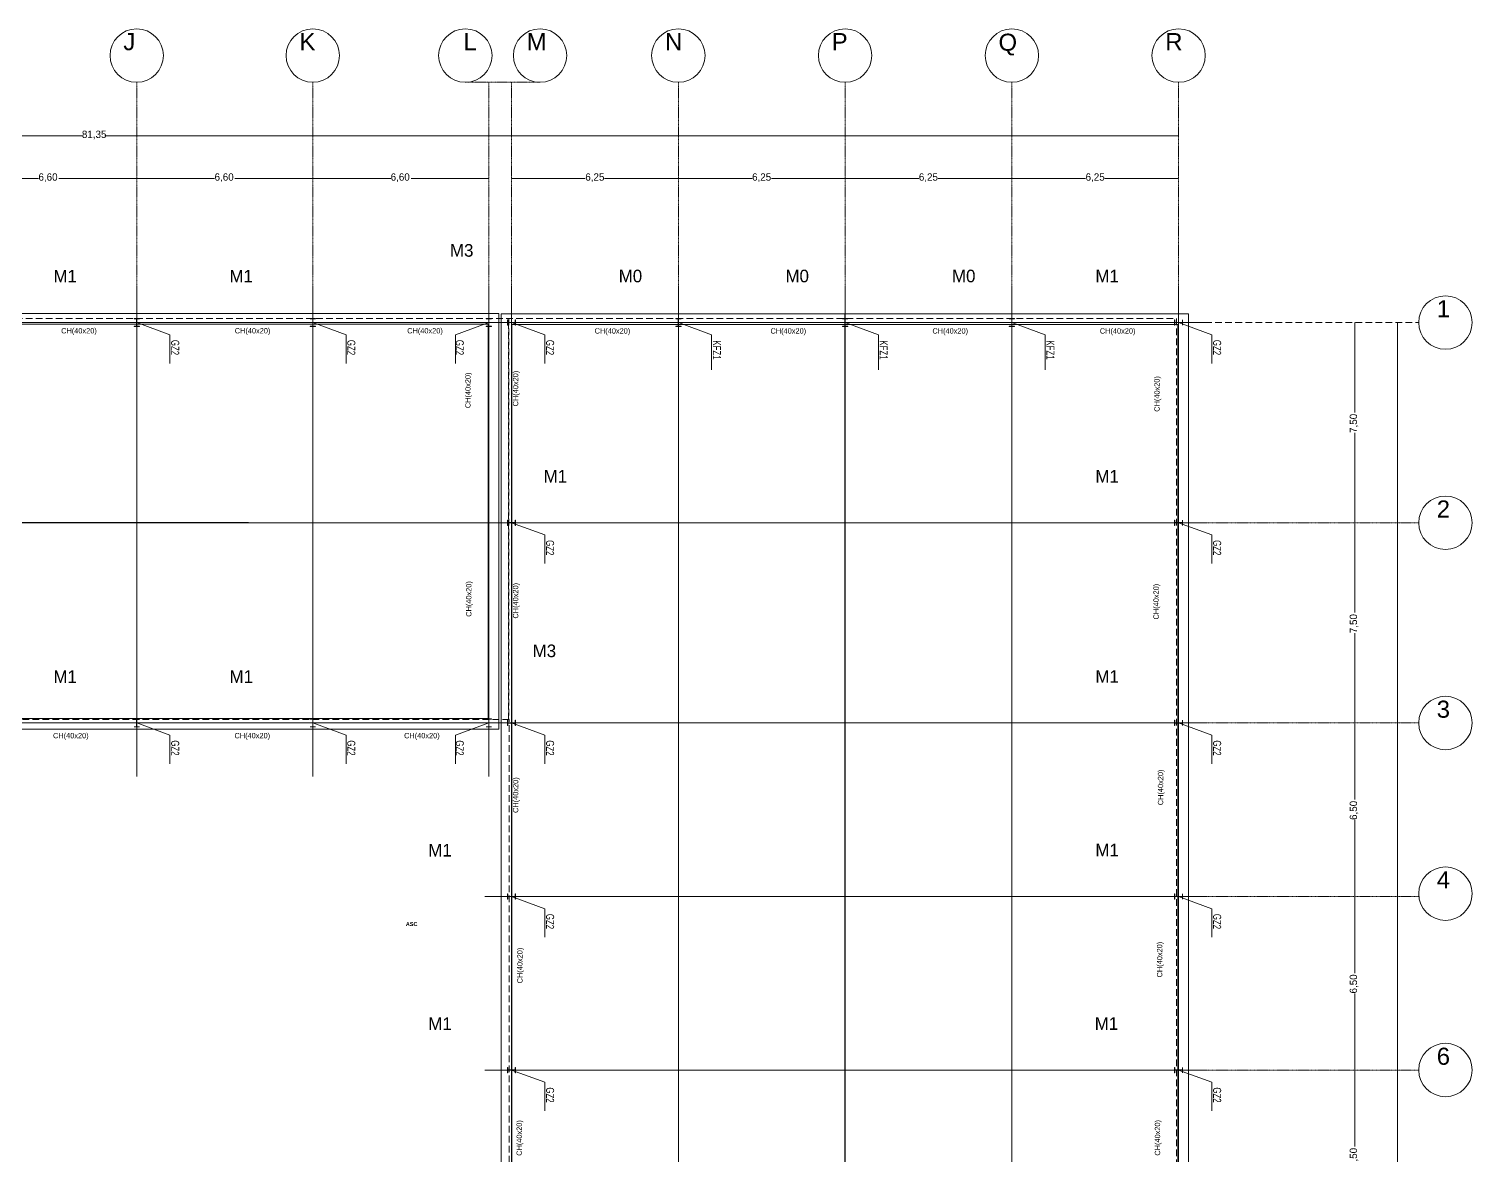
# Model space of a CAD drawing. Header units: millimetres. Extents: x 365175 to 2667127, y -330297 to -162108.
# Drawn here: x 419934 to 474025, y -204295 to -162108 of the extents above; entities that cross this region are included whole.
import ezdxf

# ---------------------------------------------------------------- set-up
doc = ezdxf.new("R2010")
doc.units = ezdxf.units.MM
doc.header["$MEASUREMENT"] = 0
for name, pattern in [('ACAD_ISO04W100', [60, 48, -6, 0, -6]), ('AXES', [50.8, 31.75, -6.35, 6.35, -6.35]), ('DASHED2', [375, 250, -125])]:
    doc.linetypes.add(name, pattern=pattern)
for name, color, linetype in [('Nouveau_0', 7, 'Continuous'), ('Nouveau_famsun', 7, 'Continuous'), ('Nouveau_STXT_XG_THIN', 7, 'Continuous')]:
    doc.layers.add(name, color=color, linetype=linetype)
doc.styles.add('STYLE_GENERE_1', font='')
doc.styles.add('STYLE_GENERE_4', font='')
doc.styles.add('STYLE_GENERE_5', font='')
doc.styles.get('STYLE_GENERE_1').set_extended_font_data('Tempus Sans ITC')
doc.styles.get('STYLE_GENERE_4').set_extended_font_data('Arial')
doc.styles.get('STYLE_GENERE_5').set_extended_font_data('Agency FB', bold=True)
doc.dimstyles.new('STYLE_GENERE__1', dxfattribs={"dimtxt": 275, "dimasz": 0.010748, "dimexe": 0.18, "dimexo": 1000000.0, "dimgap": 0, "dimtad": 0, "dimlfac": 0.001, "dimzin": 0, "dimdsep": 46, "dimtxsty": 'STYLE_GENERE_1', "dimblk": 'ARROWHEAD_6', "dimblk1": 'ARROWHEAD_6', "dimblk2": 'ARROWHEAD_6', "dimcen": 0.09, "dimse1": 1, "dimse2": 1, "dimclrd": 7, "dimclre": 7, "dimclrt": 7, "dimazin": 0, "dimtfac": 1, "dimtdec": 4, "dimtmove": 0, "dimatfit": 3, "dimfxl": 0, "dimtolj": 1, "dimtzin": 0, "dimarcsym": 0})
doc.dimstyles.new('STYLE_GENERE__2', dxfattribs={"dimtxt": 275, "dimasz": 0.010748, "dimexe": 0.18, "dimexo": 1000000.0, "dimgap": 0, "dimtad": 0, "dimtih": 1, "dimtoh": 1, "dimlfac": 0.001, "dimzin": 0, "dimdsep": 46, "dimtxsty": 'STYLE_GENERE_1', "dimblk": 'ARROWHEAD_6', "dimblk1": 'ARROWHEAD_6', "dimblk2": 'ARROWHEAD_6', "dimcen": 0.09, "dimse1": 1, "dimse2": 1, "dimclrd": 7, "dimclre": 7, "dimclrt": 7, "dimazin": 0, "dimtfac": 1, "dimtdec": 4, "dimtmove": 0, "dimatfit": 3, "dimfxl": 0, "dimtolj": 1, "dimtzin": 0, "dimarcsym": 0})

# ---------------------------------------------------------------- blocks, each defined once
blk = doc.blocks.new('*D31')
at = {"layer": 'Nouveau_0', "color": 7, "linetype": 'Continuous', "lineweight": 5}
for p, q in [((417375, -167708), (417375, -167708)), ((417375, -167708), (420294, -167708)), ((417375, -167708), (417375, -167708)), ((421057, -167708), (423975, -167708)), ((423975, -167708), (423975, -167708)), ((423975, -167708), (423975, -167708))]:
    blk.add_line(p, q, dxfattribs=at)
at = {"layer": 'Nouveau_0', "color": 7, "lineweight": 5, "insert": (420294, -167845), "char_height": 275, "attachment_point": 7, "style": 'STYLE_GENERE_1'}
blk.add_mtext('\\A1;{\\pql;\\fTempus Sans ITC|b0|i0|c0|p82;6,60}', dxfattribs=at)
blk = doc.blocks.new('ARROWHEAD_6')
at = {"color": 0, "linetype": 'Continuous', "lineweight": 0}
for p, q in [((0, 0), (-1, 0)), ((-0.5, -0.5), (0.5, 0.5))]:
    blk.add_line(p, q, dxfattribs=at)
blk = doc.blocks.new('*D32')
at = {"layer": 'Nouveau_0', "color": 7, "linetype": 'Continuous', "lineweight": 5}
for p, q in [((423975, -167708), (423975, -167708)), ((423975, -167708), (426894, -167708)), ((423975, -167708), (423975, -167708)), ((427657, -167708), (430575, -167708)), ((430575, -167708), (430575, -167708)), ((430575, -167708), (430575, -167708))]:
    blk.add_line(p, q, dxfattribs=at)
at = {"layer": 'Nouveau_0', "color": 7, "lineweight": 5, "insert": (426894, -167845), "char_height": 275, "attachment_point": 7, "style": 'STYLE_GENERE_1'}
blk.add_mtext('\\A1;{\\pql;\\fTempus Sans ITC|b0|i0|c0|p82;6,60}', dxfattribs=at)
blk = doc.blocks.new('*D33')
at = {"layer": 'Nouveau_0', "color": 7, "linetype": 'Continuous', "lineweight": 5}
for p, q in [((438025, -167708), (438025, -167708)), ((438025, -167708), (440789, -167708)), ((438025, -167708), (438025, -167708)), ((441512, -167708), (444275, -167708)), ((444275, -167708), (444275, -167708)), ((444275, -167708), (444275, -167708))]:
    blk.add_line(p, q, dxfattribs=at)
at = {"layer": 'Nouveau_0', "color": 7, "lineweight": 5, "insert": (440789, -167845), "char_height": 275, "attachment_point": 7, "style": 'STYLE_GENERE_1'}
blk.add_mtext('\\A1;{\\pql;\\fTempus Sans ITC|b0|i0|c0|p82;6,25}', dxfattribs=at)
blk = doc.blocks.new('*D34')
at = {"layer": 'Nouveau_0', "color": 7, "linetype": 'Continuous', "lineweight": 5}
for p, q in [((444275, -167708), (444275, -167708)), ((444275, -167708), (447039, -167708)), ((444275, -167708), (444275, -167708)), ((447762, -167708), (450525, -167708)), ((450525, -167708), (450525, -167708)), ((450525, -167708), (450525, -167708))]:
    blk.add_line(p, q, dxfattribs=at)
at = {"layer": 'Nouveau_0', "color": 7, "lineweight": 5, "insert": (447039, -167845), "char_height": 275, "attachment_point": 7, "style": 'STYLE_GENERE_1'}
blk.add_mtext('\\A1;{\\pql;\\fTempus Sans ITC|b0|i0|c0|p82;6,25}', dxfattribs=at)
blk = doc.blocks.new('*D35')
at = {"layer": 'Nouveau_0', "color": 7, "linetype": 'Continuous', "lineweight": 5}
for p, q in [((450525, -167708), (450525, -167708)), ((450525, -167708), (453289, -167708)), ((450525, -167708), (450525, -167708)), ((454012, -167708), (456775, -167708)), ((456775, -167708), (456775, -167708)), ((456775, -167708), (456775, -167708))]:
    blk.add_line(p, q, dxfattribs=at)
at = {"layer": 'Nouveau_0', "color": 7, "lineweight": 5, "insert": (453289, -167845), "char_height": 275, "attachment_point": 7, "style": 'STYLE_GENERE_1'}
blk.add_mtext('\\A1;{\\pql;\\fTempus Sans ITC|b0|i0|c0|p82;6,25}', dxfattribs=at)
blk = doc.blocks.new('*D36')
at = {"layer": 'Nouveau_0', "color": 7, "linetype": 'Continuous', "lineweight": 5}
for p, q in [((456775, -167708), (456775, -167708)), ((456775, -167708), (459539, -167708)), ((456775, -167708), (456775, -167708)), ((460262, -167708), (463025, -167708)), ((463025, -167708), (463025, -167708)), ((463025, -167708), (463025, -167708))]:
    blk.add_line(p, q, dxfattribs=at)
at = {"layer": 'Nouveau_0', "color": 7, "lineweight": 5, "insert": (459539, -167845), "char_height": 275, "attachment_point": 7, "style": 'STYLE_GENERE_1'}
blk.add_mtext('\\A1;{\\pql;\\fTempus Sans ITC|b0|i0|c0|p82;6,25}', dxfattribs=at)
blk = doc.blocks.new('*D37')
at = {"layer": 'Nouveau_0', "color": 7, "linetype": 'Continuous', "lineweight": 5}
for p, q in [((381675, -166108), (381675, -166108)), ((381675, -166108), (421921, -166108)), ((381675, -166108), (381675, -166108)), ((422780, -166108), (463025, -166108)), ((463025, -166108), (463025, -166108)), ((463025, -166108), (463025, -166108))]:
    blk.add_line(p, q, dxfattribs=at)
at = {"layer": 'Nouveau_0', "color": 7, "lineweight": 5, "insert": (421921, -166245), "char_height": 275, "attachment_point": 7, "style": 'STYLE_GENERE_1'}
blk.add_mtext('\\A1;{\\pql;\\fTempus Sans ITC|b0|i0|c0|p82;81,35}', dxfattribs=at)
blk = doc.blocks.new('*D52')
at = {"layer": 'Nouveau_0', "color": 7, "linetype": 'Continuous', "lineweight": 5}
for p, q in [((469625, -173108), (469625, -173108)), ((469625, -173108), (469625, -176472)), ((469625, -173108), (469625, -173108)), ((469625, -177243), (469625, -180608)), ((469625, -180608), (469625, -180608)), ((469625, -180608), (469625, -180608))]:
    blk.add_line(p, q, dxfattribs=at)
at = {"layer": 'Nouveau_0', "color": 7, "lineweight": 5, "insert": (469763, -177243), "char_height": 275, "attachment_point": 7, "rotation": 90, "style": 'STYLE_GENERE_1'}
blk.add_mtext('\\A1;{\\pql;\\fTempus Sans ITC|b0|i0|c0|p82;7,50}', dxfattribs=at)
blk = doc.blocks.new('*D53')
at = {"layer": 'Nouveau_0', "color": 7, "linetype": 'Continuous', "lineweight": 5}
for p, q in [((469625, -180608), (469625, -180608)), ((469625, -180608), (469625, -183972)), ((469625, -180608), (469625, -180608)), ((469625, -184743), (469625, -188108)), ((469625, -188108), (469625, -188108)), ((469625, -188108), (469625, -188108))]:
    blk.add_line(p, q, dxfattribs=at)
at = {"layer": 'Nouveau_0', "color": 7, "lineweight": 5, "insert": (469763, -184743), "char_height": 275, "attachment_point": 7, "rotation": 90, "style": 'STYLE_GENERE_1'}
blk.add_mtext('\\A1;{\\pql;\\fTempus Sans ITC|b0|i0|c0|p82;7,50}', dxfattribs=at)
blk = doc.blocks.new('*D54')
at = {"layer": 'Nouveau_0', "color": 7, "linetype": 'Continuous', "lineweight": 5}
for p, q in [((469625, -188108), (469625, -188108)), ((469625, -188108), (469625, -190975)), ((469625, -188108), (469625, -188108)), ((469625, -191740), (469625, -194608)), ((469625, -194608), (469625, -194608)), ((469625, -194608), (469625, -194608))]:
    blk.add_line(p, q, dxfattribs=at)
at = {"layer": 'Nouveau_0', "color": 7, "lineweight": 5, "insert": (469763, -191740), "char_height": 275, "attachment_point": 7, "rotation": 90, "style": 'STYLE_GENERE_1'}
blk.add_mtext('\\A1;{\\pql;\\fTempus Sans ITC|b0|i0|c0|p82;6,50}', dxfattribs=at)
blk = doc.blocks.new('*D55')
at = {"layer": 'Nouveau_0', "color": 7, "linetype": 'Continuous', "lineweight": 5}
for p, q in [((469625, -194608), (469625, -194608)), ((469625, -194608), (469625, -197475)), ((469625, -194608), (469625, -194608)), ((469625, -198240), (469625, -201108)), ((469625, -201108), (469625, -201108)), ((469625, -201108), (469625, -201108))]:
    blk.add_line(p, q, dxfattribs=at)
at = {"layer": 'Nouveau_0', "color": 7, "lineweight": 5, "insert": (469763, -198240), "char_height": 275, "attachment_point": 7, "rotation": 90, "style": 'STYLE_GENERE_1'}
blk.add_mtext('\\A1;{\\pql;\\fTempus Sans ITC|b0|i0|c0|p82;6,50}', dxfattribs=at)
blk = doc.blocks.new('*D56')
at = {"layer": 'Nouveau_0', "color": 7, "linetype": 'Continuous', "lineweight": 5}
for p, q in [((469625, -201108), (469625, -201108)), ((469625, -201108), (469625, -203975)), ((469625, -201108), (469625, -201108)), ((469625, -204740), (469625, -207608)), ((469625, -207608), (469625, -207608)), ((469625, -207608), (469625, -207608))]:
    blk.add_line(p, q, dxfattribs=at)
at = {"layer": 'Nouveau_0', "color": 7, "lineweight": 5, "insert": (469763, -204740), "char_height": 275, "attachment_point": 7, "rotation": 90, "style": 'STYLE_GENERE_1'}
blk.add_mtext('\\A1;{\\pql;\\fTempus Sans ITC|b0|i0|c0|p82;6,50}', dxfattribs=at)
blk = doc.blocks.new('*D64')
at = {"layer": 'Nouveau_0', "color": 7, "linetype": 'Continuous', "lineweight": 5}
for p, q in [((471225, -173108), (471225, -173108)), ((471225, -173108), (471225, -212550)), ((471225, -173108), (471225, -173108)), ((471225, -213665), (471225, -253108)), ((471225, -253108), (471225, -253108)), ((471225, -253108), (471225, -253108))]:
    blk.add_line(p, q, dxfattribs=at)
at = {"layer": 'Nouveau_0', "color": 7, "lineweight": 5, "insert": (471363, -213665), "char_height": 275, "attachment_point": 7, "rotation": 90, "style": 'STYLE_GENERE_1'}
blk.add_mtext('\\A1;{\\pql;\\fTempus Sans ITC|b0|i0|c0|p82;80,00}', dxfattribs=at)
blk = doc.blocks.new('*D72')
at = {"layer": 'Nouveau_0', "color": 7, "linetype": 'Continuous', "lineweight": 5}
for p, q in [((430575, -167708), (430575, -167708)), ((430575, -167708), (433494, -167708)), ((430575, -167708), (430575, -167708)), ((434257, -167708), (437175, -167708)), ((437175, -167708), (437175, -167708)), ((437175, -167708), (437175, -167708))]:
    blk.add_line(p, q, dxfattribs=at)
at = {"layer": 'Nouveau_0', "color": 7, "lineweight": 5, "insert": (433494, -167845), "char_height": 275, "attachment_point": 7, "style": 'STYLE_GENERE_1'}
blk.add_mtext('\\A1;{\\pql;\\fTempus Sans ITC|b0|i0|c0|p82;6,60}', dxfattribs=at)

msp = doc.modelspace()

# ---------------------------------------------------------------- linework, layer by layer
at = {"layer": 'Nouveau_0', "color": 7, "linetype": 'AXES', "lineweight": 5}
for p, q in [((423975.201, -172107.704), (423975.201, -164107.704)), ((430575.201, -172107.704), (430575.201, -164107.704)), ((437175.201, -172107.704), (437175.201, -164107.704)), ((438025.201, -172107.704), (438025.201, -164107.704)), ((444275.201, -172107.704), (444275.201, -164107.704)), ((450525.201, -172107.704), (450525.201, -164107.704)), ((456775.201, -172107.704), (456775.201, -164107.704)), ((463025.201, -172107.704), (463025.201, -164107.704)), ((423975.201, -172107.704), (423975.201, -190107.704)), ((430575.201, -172107.704), (430575.201, -190107.704)), ((437175.201, -172107.704), (437175.201, -190107.704)), ((438025.201, -172107.704), (438025.201, -254107.704)), ((444275.201, -172107.704), (444275.201, -254107.704)), ((450525.201, -172107.704), (450525.201, -254107.704)), ((456775.201, -172107.704), (456775.201, -254107.704)), ((463025.201, -172107.704), (463025.201, -254107.704)), ((380675.201, -173107.704), (464025.201, -173107.704)), ((380675.201, -180607.704), (464025.201, -180607.704)), ((464025.201, -180607.704), (472025.201, -180607.704)), ((380675.201, -188107.704), (464025.201, -188107.704)), ((464025.201, -188107.704), (472025.201, -188107.704)), ((437025.201, -194607.704), (464025.201, -194607.704)), ((464025.201, -194607.704), (472025.201, -194607.704)), ((437025.201, -201107.704), (464025.201, -201107.704)), ((464025.201, -201107.704), (472025.201, -201107.704))]:
    msp.add_line(p, q, dxfattribs=at)
at = {"layer": 'Nouveau_0', "color": 7, "linetype": 'ACAD_ISO04W100', "lineweight": 5}
for p, q in [((423975.201, -172107.704), (423975.201, -190107.704)), ((430575.201, -172107.704), (430575.201, -190107.704)), ((437175.201, -172107.704), (437175.201, -190107.704)), ((438025.201, -172107.704), (438025.201, -254107.704)), ((444275.201, -172107.704), (444275.201, -254107.704)), ((450525.201, -172107.704), (450525.201, -254107.704)), ((456775.201, -172107.704), (456775.201, -254107.704)), ((463025.201, -172107.704), (463025.201, -254107.704)), ((380675.201, -173107.704), (464025.201, -173107.704)), ((380675.201, -180607.704), (464025.201, -180607.704)), ((380675.201, -188107.704), (464025.201, -188107.704)), ((437025.201, -194607.704), (464025.201, -194607.704)), ((437025.201, -201107.704), (464025.201, -201107.704))]:
    msp.add_line(p, q, dxfattribs=at)
at = {"layer": 'Nouveau_0', "color": 7, "linetype": 'Continuous', "lineweight": 5}
for p, q in [((423975.201, -173107.704), (425223.167, -173565.199)), ((425223.167, -173565.199), (425223.167, -174636.632)), ((430575.201, -173107.704), (431823.167, -173565.199)), ((431823.167, -173565.199), (431823.167, -174636.632)), ((437175.201, -173107.704), (435927.234, -173565.199)), ((435927.234, -173565.199), (435927.234, -174636.632)), ((438025.201, -173107.704), (439273.167, -173565.199)), ((439273.167, -173565.199), (439273.167, -174636.632)), ((444275.201, -173107.704), (445523.167, -173565.199)), ((445523.167, -173565.199), (445523.167, -174881.293)), ((450525.201, -173107.704), (451773.167, -173565.199)), ((451773.167, -173565.199), (451773.167, -174881.293)), ((456775.201, -173107.704), (458023.167, -173565.199)), ((458023.167, -173565.199), (458023.167, -174881.293)), ((463025.201, -173107.704), (464273.167, -173565.199)), ((464273.167, -173565.199), (464273.167, -174636.632)), ((438025.201, -180607.704), (439273.167, -181065.199)), ((463025.201, -180607.704), (464273.167, -181065.199)), ((439273.167, -181065.199), (439273.167, -182136.632)), ((464273.167, -181065.199), (464273.167, -182136.632)), ((423975.201, -188107.704), (425223.167, -188565.199)), ((430575.201, -188107.704), (431823.167, -188565.199)), ((437175.201, -188107.704), (435927.234, -188565.199)), ((438025.201, -188107.704), (439273.167, -188565.199)), ((463025.201, -188107.704), (464273.167, -188565.199)), ((425223.167, -188565.199), (425223.167, -189636.632)), ((431823.167, -188565.199), (431823.167, -189636.632)), ((435927.234, -188565.199), (435927.234, -189636.632)), ((439273.167, -188565.199), (439273.167, -189636.632)), ((464273.167, -188565.199), (464273.167, -189636.632)), ((438025.201, -194607.704), (439273.167, -195065.199)), ((463025.201, -194607.704), (464273.167, -195065.199)), ((439273.167, -195065.199), (439273.167, -196136.632)), ((464273.167, -195065.199), (464273.167, -196136.632)), ((438025.201, -201107.704), (439273.167, -201565.199)), ((463025.201, -201107.704), (464273.167, -201565.199)), ((439273.167, -201565.199), (439273.167, -202636.632)), ((464273.167, -201565.199), (464273.167, -202636.632))]:
    msp.add_line(p, q, dxfattribs=at)
at = {"layer": 'Nouveau_0', "color": 7, "linetype": 'DASHED2', "lineweight": 5}
msp.add_line((464025.201, -173107.704), (472025.201, -173107.704), dxfattribs=at)
at = {"layer": 'Nouveau_0', "color": 7, "linetype": 'AXES', "lineweight": 20}
msp.add_lwpolyline([(436291.724, -164107.704), (439091.103, -164107.704)], dxfattribs=at)
at = {"layer": 'Nouveau_0', "color": 7, "linetype": 'Continuous', "lineweight": 20}
for points in [[(381244.368, -172771.304), (437548.162, -172771.304), (437548.162, -188336.57), (404593.045, -188336.57), (404592.735, -187261.581), (381244.368, -187261.581)], [(437635.186, -172777.6), (463400.174, -172777.6), (463400.174, -253430.571), (437635.186, -253430.571)], [(381644.368, -173171.304), (437148.162, -173171.304), (437148.162, -187936.57), (404992.822, -187936.57), (404992.512, -186861.581), (381644.368, -186861.581)], [(438035.186, -173177.6), (463000.174, -173177.6), (463000.174, -253030.571), (438035.186, -253030.571)]]:
    msp.add_lwpolyline(points, close=True, dxfattribs=at)
at = {"layer": 'Nouveau_0', "color": 7, "linetype": 'DASHED2', "lineweight": 20}
for points in [[(381575.201, -172957.704), (462940.553, -172957.704), (462940.553, -252942.704), (437940.061, -252942.704), (437940.061, -187972.705), (410675.553, -187972.705), (404275.553, -187957.704), (404275.553, -230945.203), (414074.561, -230962.703), (414089.561, -258972.705), (381590.553, -258972.705)], [(437925.553, -187972.705), (437905.061, -187972.705), (437905.061, -172957.704), (437925.553, -172957.704)]]:
    msp.add_lwpolyline(points, close=True, dxfattribs=at)
at = {"layer": 'Nouveau_0', "color": 7, "linetype": 'Continuous', "lineweight": 20}
for centre in [(423975.201, -163107.704), (430575.201, -163107.704), (436291.724, -163107.704), (439091.103, -163107.704), (444275.201, -163107.704), (450525.201, -163107.704), (456775.201, -163107.704), (463025.201, -163107.704), (473025.201, -173107.704), (473025.201, -180607.704), (473025.201, -188107.704), (473025.201, -194501.035), (473025.201, -201107.704)]:
    msp.add_circle(centre, 1000, dxfattribs=at)
at = {"layer": 'Nouveau_famsun', "color": 7, "linetype": 'Continuous', "lineweight": 5}
for p, q in [((450517.68, -172777.6), (450517.68, -253430.571)), ((381244.368, -180553.937), (437548.162, -180607.704))]:
    msp.add_line(p, q, dxfattribs=at)
at = {"layer": 'Nouveau_famsun', "color": 7, "linetype": 'Continuous', "lineweight": 20}
msp.add_lwpolyline([(381395.876, -188336.57), (381244.368, -188336.57), (381244.368, -172771.304), (437548.162, -172771.304), (437548.162, -188336.57), (404576.273, -188336.57)], dxfattribs=at)
msp.add_lwpolyline([(463400.174, -172777.6), (463400.174, -253430.571), (437635.186, -253430.571), (437635.186, -172777.6)], close=True, dxfattribs=at)
at = {"layer": 'Nouveau_STXT_XG_THIN', "color": 7, "linetype": 'Continuous', "lineweight": 20}
for points in [[(424075.201, -172957.704), (423875.201, -172957.704), (423875.201, -172968.404), (423971.651, -172968.404), (423971.651, -173247.004), (423875.201, -173247.004), (423875.201, -173257.704), (424075.201, -173257.704), (424075.201, -173247.004), (423978.751, -173247.004), (423978.751, -172968.404), (424075.201, -172968.404)], [(424075.201, -172957.704), (423875.201, -172957.704), (423875.201, -172968.404), (423971.651, -172968.404), (423971.651, -173247.004), (423875.201, -173247.004), (423875.201, -173257.704), (424075.201, -173257.704), (424075.201, -173247.004), (423978.751, -173247.004), (423978.751, -172968.404), (424075.201, -172968.404)], [(430675.201, -172957.704), (430475.201, -172957.704), (430475.201, -172968.404), (430571.651, -172968.404), (430571.651, -173247.004), (430475.201, -173247.004), (430475.201, -173257.704), (430675.201, -173257.704), (430675.201, -173247.004), (430578.751, -173247.004), (430578.751, -172968.404), (430675.201, -172968.404)], [(430675.201, -172957.704), (430475.201, -172957.704), (430475.201, -172968.404), (430571.651, -172968.404), (430571.651, -173247.004), (430475.201, -173247.004), (430475.201, -173257.704), (430675.201, -173257.704), (430675.201, -173247.004), (430578.751, -173247.004), (430578.751, -172968.404), (430675.201, -172968.404)], [(437275.201, -172957.704), (437075.201, -172957.704), (437075.201, -172968.404), (437171.651, -172968.404), (437171.651, -173247.004), (437075.201, -173247.004), (437075.201, -173257.704), (437275.201, -173257.704), (437275.201, -173247.004), (437178.751, -173247.004), (437178.751, -172968.404), (437275.201, -172968.404)], [(437275.201, -172957.704), (437075.201, -172957.704), (437075.201, -172968.404), (437171.651, -172968.404), (437171.651, -173247.004), (437075.201, -173247.004), (437075.201, -173257.704), (437275.201, -173257.704), (437275.201, -173247.004), (437178.751, -173247.004), (437178.751, -172968.404), (437275.201, -172968.404)], [(438175.201, -173207.704), (438175.201, -173007.704), (438164.501, -173007.704), (438164.501, -173104.154), (437885.901, -173104.154), (437885.901, -173007.704), (437875.201, -173007.704), (437875.201, -173207.704), (437885.901, -173207.704), (437885.901, -173111.254), (438164.501, -173111.254), (438164.501, -173207.704)], [(438175.201, -173207.704), (438175.201, -173007.704), (438164.501, -173007.704), (438164.501, -173104.154), (437885.901, -173104.154), (437885.901, -173007.704), (437875.201, -173007.704), (437875.201, -173207.704), (437885.901, -173207.704), (437885.901, -173111.254), (438164.501, -173111.254), (438164.501, -173207.704)], [(444375.201, -172957.704), (444175.201, -172957.704), (444175.201, -172968.404), (444271.651, -172968.404), (444271.651, -173247.004), (444175.201, -173247.004), (444175.201, -173257.704), (444375.201, -173257.704), (444375.201, -173247.004), (444278.751, -173247.004), (444278.751, -172968.404), (444375.201, -172968.404)], [(444375.201, -172957.704), (444175.201, -172957.704), (444175.201, -172968.404), (444271.651, -172968.404), (444271.651, -173247.004), (444175.201, -173247.004), (444175.201, -173257.704), (444375.201, -173257.704), (444375.201, -173247.004), (444278.751, -173247.004), (444278.751, -172968.404), (444375.201, -172968.404)], [(450625.201, -172957.704), (450425.201, -172957.704), (450425.201, -172968.404), (450521.651, -172968.404), (450521.651, -173247.004), (450425.201, -173247.004), (450425.201, -173257.704), (450625.201, -173257.704), (450625.201, -173247.004), (450528.751, -173247.004), (450528.751, -172968.404), (450625.201, -172968.404)], [(450625.201, -172957.704), (450425.201, -172957.704), (450425.201, -172968.404), (450521.651, -172968.404), (450521.651, -173247.004), (450425.201, -173247.004), (450425.201, -173257.704), (450625.201, -173257.704), (450625.201, -173247.004), (450528.751, -173247.004), (450528.751, -172968.404), (450625.201, -172968.404)], [(456875.201, -172957.704), (456675.201, -172957.704), (456675.201, -172968.404), (456771.651, -172968.404), (456771.651, -173247.004), (456675.201, -173247.004), (456675.201, -173257.704), (456875.201, -173257.704), (456875.201, -173247.004), (456778.751, -173247.004), (456778.751, -172968.404), (456875.201, -172968.404)], [(456875.201, -172957.704), (456675.201, -172957.704), (456675.201, -172968.404), (456771.651, -172968.404), (456771.651, -173247.004), (456675.201, -173247.004), (456675.201, -173257.704), (456875.201, -173257.704), (456875.201, -173247.004), (456778.751, -173247.004), (456778.751, -172968.404), (456875.201, -172968.404)], [(463175.201, -173207.704), (463175.201, -173007.704), (463164.501, -173007.704), (463164.501, -173104.154), (462885.901, -173104.154), (462885.901, -173007.704), (462875.201, -173007.704), (462875.201, -173207.704), (462885.901, -173207.704), (462885.901, -173111.254), (463164.501, -173111.254), (463164.501, -173207.704)], [(463175.201, -173207.704), (463175.201, -173007.704), (463164.501, -173007.704), (463164.501, -173104.154), (462885.901, -173104.154), (462885.901, -173007.704), (462875.201, -173007.704), (462875.201, -173207.704), (462885.901, -173207.704), (462885.901, -173111.254), (463164.501, -173111.254), (463164.501, -173207.704)], [(438175.201, -180707.704), (438175.201, -180507.704), (438164.501, -180507.704), (438164.501, -180604.154), (437885.901, -180604.154), (437885.901, -180507.704), (437875.201, -180507.704), (437875.201, -180707.704), (437885.901, -180707.704), (437885.901, -180611.254), (438164.501, -180611.254), (438164.501, -180707.704)], [(438175.201, -180707.704), (438175.201, -180507.704), (438164.501, -180507.704), (438164.501, -180604.154), (437885.901, -180604.154), (437885.901, -180507.704), (437875.201, -180507.704), (437875.201, -180707.704), (437885.901, -180707.704), (437885.901, -180611.254), (438164.501, -180611.254), (438164.501, -180707.704)], [(463175.201, -180707.704), (463175.201, -180507.704), (463164.501, -180507.704), (463164.501, -180604.154), (462885.901, -180604.154), (462885.901, -180507.704), (462875.201, -180507.704), (462875.201, -180707.704), (462885.901, -180707.704), (462885.901, -180611.254), (463164.501, -180611.254), (463164.501, -180707.704)], [(463175.201, -180707.704), (463175.201, -180507.704), (463164.501, -180507.704), (463164.501, -180604.154), (462885.901, -180604.154), (462885.901, -180507.704), (462875.201, -180507.704), (462875.201, -180707.704), (462885.901, -180707.704), (462885.901, -180611.254), (463164.501, -180611.254), (463164.501, -180707.704)], [(424075.201, -187957.704), (423875.201, -187957.704), (423875.201, -187968.404), (423971.651, -187968.404), (423971.651, -188247.004), (423875.201, -188247.004), (423875.201, -188257.704), (424075.201, -188257.704), (424075.201, -188247.004), (423978.751, -188247.004), (423978.751, -187968.404), (424075.201, -187968.404)], [(424075.201, -187957.704), (423875.201, -187957.704), (423875.201, -187968.404), (423971.651, -187968.404), (423971.651, -188247.004), (423875.201, -188247.004), (423875.201, -188257.704), (424075.201, -188257.704), (424075.201, -188247.004), (423978.751, -188247.004), (423978.751, -187968.404), (424075.201, -187968.404)], [(430675.201, -187957.704), (430475.201, -187957.704), (430475.201, -187968.404), (430571.651, -187968.404), (430571.651, -188247.004), (430475.201, -188247.004), (430475.201, -188257.704), (430675.201, -188257.704), (430675.201, -188247.004), (430578.751, -188247.004), (430578.751, -187968.404), (430675.201, -187968.404)], [(430675.201, -187957.704), (430475.201, -187957.704), (430475.201, -187968.404), (430571.651, -187968.404), (430571.651, -188247.004), (430475.201, -188247.004), (430475.201, -188257.704), (430675.201, -188257.704), (430675.201, -188247.004), (430578.751, -188247.004), (430578.751, -187968.404), (430675.201, -187968.404)], [(437275.201, -187957.704), (437075.201, -187957.704), (437075.201, -187968.404), (437171.651, -187968.404), (437171.651, -188247.004), (437075.201, -188247.004), (437075.201, -188257.704), (437275.201, -188257.704), (437275.201, -188247.004), (437178.751, -188247.004), (437178.751, -187968.404), (437275.201, -187968.404)], [(437275.201, -187957.704), (437075.201, -187957.704), (437075.201, -187968.404), (437171.651, -187968.404), (437171.651, -188247.004), (437075.201, -188247.004), (437075.201, -188257.704), (437275.201, -188257.704), (437275.201, -188247.004), (437178.751, -188247.004), (437178.751, -187968.404), (437275.201, -187968.404)], [(438175.201, -188207.704), (438175.201, -188007.704), (438164.501, -188007.704), (438164.501, -188104.154), (437885.901, -188104.154), (437885.901, -188007.704), (437875.201, -188007.704), (437875.201, -188207.704), (437885.901, -188207.704), (437885.901, -188111.254), (438164.501, -188111.254), (438164.501, -188207.704)], [(438175.201, -188207.704), (438175.201, -188007.704), (438164.501, -188007.704), (438164.501, -188104.154), (437885.901, -188104.154), (437885.901, -188007.704), (437875.201, -188007.704), (437875.201, -188207.704), (437885.901, -188207.704), (437885.901, -188111.254), (438164.501, -188111.254), (438164.501, -188207.704)], [(463175.201, -188207.704), (463175.201, -188007.704), (463164.501, -188007.704), (463164.501, -188104.154), (462885.901, -188104.154), (462885.901, -188007.704), (462875.201, -188007.704), (462875.201, -188207.704), (462885.901, -188207.704), (462885.901, -188111.254), (463164.501, -188111.254), (463164.501, -188207.704)], [(463175.201, -188207.704), (463175.201, -188007.704), (463164.501, -188007.704), (463164.501, -188104.154), (462885.901, -188104.154), (462885.901, -188007.704), (462875.201, -188007.704), (462875.201, -188207.704), (462885.901, -188207.704), (462885.901, -188111.254), (463164.501, -188111.254), (463164.501, -188207.704)], [(438175.201, -194707.704), (438175.201, -194507.704), (438164.501, -194507.704), (438164.501, -194604.154), (437885.901, -194604.154), (437885.901, -194507.704), (437875.201, -194507.704), (437875.201, -194707.704), (437885.901, -194707.704), (437885.901, -194611.254), (438164.501, -194611.254), (438164.501, -194707.704)], [(438175.201, -194707.704), (438175.201, -194507.704), (438164.501, -194507.704), (438164.501, -194604.154), (437885.901, -194604.154), (437885.901, -194507.704), (437875.201, -194507.704), (437875.201, -194707.704), (437885.901, -194707.704), (437885.901, -194611.254), (438164.501, -194611.254), (438164.501, -194707.704)], [(463175.201, -194707.704), (463175.201, -194507.704), (463164.501, -194507.704), (463164.501, -194604.154), (462885.901, -194604.154), (462885.901, -194507.704), (462875.201, -194507.704), (462875.201, -194707.704), (462885.901, -194707.704), (462885.901, -194611.254), (463164.501, -194611.254), (463164.501, -194707.704)], [(463175.201, -194707.704), (463175.201, -194507.704), (463164.501, -194507.704), (463164.501, -194604.154), (462885.901, -194604.154), (462885.901, -194507.704), (462875.201, -194507.704), (462875.201, -194707.704), (462885.901, -194707.704), (462885.901, -194611.254), (463164.501, -194611.254), (463164.501, -194707.704)], [(438175.201, -201207.704), (438175.201, -201007.704), (438164.501, -201007.704), (438164.501, -201104.154), (437885.901, -201104.154), (437885.901, -201007.704), (437875.201, -201007.704), (437875.201, -201207.704), (437885.901, -201207.704), (437885.901, -201111.254), (438164.501, -201111.254), (438164.501, -201207.704)], [(438175.201, -201207.704), (438175.201, -201007.704), (438164.501, -201007.704), (438164.501, -201104.154), (437885.901, -201104.154), (437885.901, -201007.704), (437875.201, -201007.704), (437875.201, -201207.704), (437885.901, -201207.704), (437885.901, -201111.254), (438164.501, -201111.254), (438164.501, -201207.704)], [(463175.201, -201207.704), (463175.201, -201007.704), (463164.501, -201007.704), (463164.501, -201104.154), (462885.901, -201104.154), (462885.901, -201007.704), (462875.201, -201007.704), (462875.201, -201207.704), (462885.901, -201207.704), (462885.901, -201111.254), (463164.501, -201111.254), (463164.501, -201207.704)], [(463175.201, -201207.704), (463175.201, -201007.704), (463164.501, -201007.704), (463164.501, -201104.154), (462885.901, -201104.154), (462885.901, -201007.704), (462875.201, -201007.704), (462875.201, -201207.704), (462885.901, -201207.704), (462885.901, -201111.254), (463164.501, -201111.254), (463164.501, -201207.704)]]:
    msp.add_lwpolyline(points, close=True, dxfattribs=at)

# ---------------------------------------------------------------- texts
at = {"layer": 'Nouveau_0', "color": 7, "linetype": 'Continuous', "lineweight": 5}
for s, insert, char_height, attachment_point, style in [('\\A1;{\\pql;\\fArial|b0|i0|c0|p38;J}', (423474.859, -162265.987), 640.44574, 1, 'STYLE_GENERE_4'), ('\\A1;{\\pql;\\fArial|b0|i0|c0|p38;K}', (430074.859, -162265.987), 640.44574, 1, 'STYLE_GENERE_4'), ('\\A1;{\\pql;\\fArial|b0|i0|c0|p38;L}', (436222.486, -162265.987), 640.44574, 1, 'STYLE_GENERE_4'), ('\\A1;{\\pql;\\fArial|b0|i0|c0|p38;M}', (438590.762, -162265.987), 640.44574, 1, 'STYLE_GENERE_4'), ('\\A1;{\\pql;\\fArial|b0|i0|c0|p38;N}', (443774.859, -162265.987), 640.44574, 1, 'STYLE_GENERE_4'), ('\\A1;{\\pql;\\fArial|b0|i0|c0|p38;P}', (450024.859, -162265.987), 640.44574, 1, 'STYLE_GENERE_4'), ('\\A1;{\\pql;\\fArial|b0|i0|c0|p38;R}', (462524.859, -162265.987), 640.44574, 1, 'STYLE_GENERE_4'), ('\\A1;{\\pql;\\fArial|b0|i0|c0|p38;Q}', (456274.859, -162287.762), 640.44574, 1, 'STYLE_GENERE_4'), ('\\A1;{\\pql;\\fTempus Sans ITC|b0|i0|c0|p82;M3}', (435717.145, -170169.109), 472.97405, 1, 'STYLE_GENERE_1'), ('\\A1;{\\pql;\\fTempus Sans ITC|b0|i0|c0|p82;M1}', (420856.065, -171134.033), 472.97405, 1, 'STYLE_GENERE_1'), ('\\A1;{\\pql;\\fTempus Sans ITC|b0|i0|c0|p82;M1}', (427452.515, -171134.033), 472.97405, 1, 'STYLE_GENERE_1'), ('\\A1;{\\pql;\\fTempus Sans ITC|b0|i0|c0|p82;M0}', (442041.372, -171127.732), 472.97405, 1, 'STYLE_GENERE_1'), ('\\A1;{\\pql;\\fTempus Sans ITC|b0|i0|c0|p82;M0}', (448291.372, -171127.732), 472.97405, 1, 'STYLE_GENERE_1'), ('\\A1;{\\pql;\\fTempus Sans ITC|b0|i0|c0|p82;M0}', (454531.687, -171127.732), 472.97405, 1, 'STYLE_GENERE_1'), ('\\A1;{\\pql;\\fTempus Sans ITC|b0|i0|c0|p82;M1}', (459906.065, -171130.483), 472.97405, 1, 'STYLE_GENERE_1'), ('\\A1;{\\pql;\\fArial|b0|i0|c0|p38;1}', (472698.934, -172271.11), 640.44574, 1, 'STYLE_GENERE_4'), ('\\A1;{\\pqr;\\fTempus Sans ITC|b0|i0|c0|p82;CH(40x20)}', (422479.653, -173315.556), 200, 3, 'STYLE_GENERE_1'), ('\\A1;{\\pqr;\\fTempus Sans ITC|b0|i0|c0|p82;CH(40x20)}', (428984.857, -173315.556), 200, 3, 'STYLE_GENERE_1'), ('\\A1;{\\pqr;\\fTempus Sans ITC|b0|i0|c0|p82;CH(40x20)}', (435448.343, -173315.556), 200, 3, 'STYLE_GENERE_1'), ('\\A1;{\\pqr;\\fTempus Sans ITC|b0|i0|c0|p82;CH(40x20)}', (442472.823, -173321.852), 200, 3, 'STYLE_GENERE_1'), ('\\A1;{\\pqr;\\fTempus Sans ITC|b0|i0|c0|p82;CH(40x20)}', (449064.742, -173321.852), 200, 3, 'STYLE_GENERE_1'), ('\\A1;{\\pqr;\\fTempus Sans ITC|b0|i0|c0|p82;CH(40x20)}', (455132.946, -173321.852), 200, 3, 'STYLE_GENERE_1'), ('\\A1;{\\pqr;\\fTempus Sans ITC|b0|i0|c0|p82;CH(40x20)}', (461407.545, -173321.852), 200, 3, 'STYLE_GENERE_1'), ('\\A1;{\\pql;\\fTempus Sans ITC|b0|i0|c0|p82;M1}', (439227.492, -178630.483), 472.97405, 1, 'STYLE_GENERE_1'), ('\\A1;{\\pql;\\fTempus Sans ITC|b0|i0|c0|p82;M1}', (459906.065, -178630.483), 472.97405, 1, 'STYLE_GENERE_1'), ('\\A1;{\\pql;\\fArial|b0|i0|c0|p38;2}', (472698.934, -179771.11), 640.44574, 1, 'STYLE_GENERE_4'), ('\\A1;{\\pql;\\fTempus Sans ITC|b0|i0|c0|p82;M3}', (438815.963, -185169.109), 472.97405, 1, 'STYLE_GENERE_1'), ('\\A1;{\\pql;\\fTempus Sans ITC|b0|i0|c0|p82;M1}', (420856.065, -186134.033), 472.97405, 1, 'STYLE_GENERE_1'), ('\\A1;{\\pql;\\fTempus Sans ITC|b0|i0|c0|p82;M1}', (427456.065, -186134.033), 472.97405, 1, 'STYLE_GENERE_1'), ('\\A1;{\\pql;\\fTempus Sans ITC|b0|i0|c0|p82;M1}', (459906.065, -186130.483), 472.97405, 1, 'STYLE_GENERE_1'), ('\\A1;{\\pql;\\fArial|b0|i0|c0|p38;3}', (472698.934, -187271.11), 640.44574, 1, 'STYLE_GENERE_4'), ('\\A1;{\\pqr;\\fTempus Sans ITC|b0|i0|c0|p82;CH(40x20)}', (422174.731, -188480.823), 200, 3, 'STYLE_GENERE_1'), ('\\A1;{\\pqr;\\fTempus Sans ITC|b0|i0|c0|p82;CH(40x20)}', (428975.387, -188480.823), 200, 3, 'STYLE_GENERE_1'), ('\\A1;{\\pqr;\\fTempus Sans ITC|b0|i0|c0|p82;CH(40x20)}', (435332.038, -188480.823), 200, 3, 'STYLE_GENERE_1'), ('\\A1;{\\pql;\\fTempus Sans ITC|b0|i0|c0|p82;M1}', (434902.515, -192637.583), 472.97405, 1, 'STYLE_GENERE_1'), ('\\A1;{\\pql;\\fTempus Sans ITC|b0|i0|c0|p82;M1}', (459906.065, -192630.483), 472.97405, 1, 'STYLE_GENERE_1'), ('\\A1;{\\pql;\\fArial|b0|i0|c0|p38;4}', (472698.934, -193659.318), 640.44574, 1, 'STYLE_GENERE_4'), ('\\A1;{\\pql;\\fAgency FB|b1|i0|c0|p34;ASC}', (434061.517, -195565.498), 150, 1, 'STYLE_GENERE_5'), ('\\A1;{\\pql;\\fTempus Sans ITC|b0|i0|c0|p82;M1}', (434902.515, -199137.583), 472.97405, 1, 'STYLE_GENERE_1'), ('\\A1;{\\pql;\\fTempus Sans ITC|b0|i0|c0|p82;M1}', (459881.038, -199130.483), 472.97405, 1, 'STYLE_GENERE_1'), ('\\A1;{\\pql;\\fArial|b0|i0|c0|p38;6}', (472698.934, -200271.11), 640.44574, 1, 'STYLE_GENERE_4')]:
    msp.add_mtext(s, dxfattribs=dict(at, insert=insert, char_height=char_height, attachment_point=attachment_point, style=style))
for s, insert, char_height, attachment_point, rotation, style in [('\\A1;{\\W0.700000x;\\pql;\\fArial|b0|i0|c0|p38;GZ2}', (425263.775, -173757.993), 300, 7, 270, 'STYLE_GENERE_4'), ('\\A1;{\\W0.700000x;\\pql;\\fArial|b0|i0|c0|p38;GZ2}', (431863.775, -173757.993), 300, 7, 270, 'STYLE_GENERE_4'), ('\\A1;{\\W0.700000x;\\pql;\\fArial|b0|i0|c0|p38;GZ2}', (435928.693, -173757.993), 300, 7, 270, 'STYLE_GENERE_4'), ('\\A1;{\\W0.700000x;\\pql;\\fArial|b0|i0|c0|p38;GZ2}', (439313.775, -173757.993), 300, 7, 270, 'STYLE_GENERE_4'), ('\\A1;{\\W0.700000x;\\pql;\\fArial|b0|i0|c0|p38;KFZ1}', (445568.712, -173777.993), 300, 7, 270, 'STYLE_GENERE_4'), ('\\A1;{\\W0.700000x;\\pql;\\fArial|b0|i0|c0|p38;KFZ1}', (451818.712, -173777.993), 300, 7, 270, 'STYLE_GENERE_4'), ('\\A1;{\\W0.700000x;\\pql;\\fArial|b0|i0|c0|p38;KFZ1}', (458068.712, -173777.993), 300, 7, 270, 'STYLE_GENERE_4'), ('\\A1;{\\W0.700000x;\\pql;\\fArial|b0|i0|c0|p38;GZ2}', (464313.775, -173757.993), 300, 7, 270, 'STYLE_GENERE_4'), ('\\A1;{\\pqr;\\fTempus Sans ITC|b0|i0|c0|p82;CH(40x20)}', (436287.14, -174980.283), 200, 3, 89.999973, 'STYLE_GENERE_1'), ('\\A1;{\\pqr;\\fTempus Sans ITC|b0|i0|c0|p82;CH(40x20)}', (438075.338, -174913.21), 200, 3, 89.999973, 'STYLE_GENERE_1'), ('\\A1;{\\pqr;\\fTempus Sans ITC|b0|i0|c0|p82;CH(40x20)}', (462112.529, -175114.538), 200, 3, 89.999973, 'STYLE_GENERE_1'), ('\\A1;{\\W0.700000x;\\pql;\\fArial|b0|i0|c0|p38;GZ2}', (439313.775, -181257.993), 300, 7, 270, 'STYLE_GENERE_4'), ('\\A1;{\\W0.700000x;\\pql;\\fArial|b0|i0|c0|p38;GZ2}', (464313.775, -181257.993), 300, 7, 270, 'STYLE_GENERE_4'), ('\\A1;{\\pqr;\\fTempus Sans ITC|b0|i0|c0|p82;CH(40x20)}', (436320.709, -182794.309), 200, 3, 89.999973, 'STYLE_GENERE_1'), ('\\A1;{\\pqr;\\fTempus Sans ITC|b0|i0|c0|p82;CH(40x20)}', (438075.338, -182861.382), 200, 3, 89.999973, 'STYLE_GENERE_1'), ('\\A1;{\\pqr;\\fTempus Sans ITC|b0|i0|c0|p82;CH(40x20)}', (462078.96, -182895.032), 200, 3, 89.999973, 'STYLE_GENERE_1'), ('\\A1;{\\W0.700000x;\\pql;\\fArial|b0|i0|c0|p38;GZ2}', (425263.775, -188757.993), 300, 7, 270, 'STYLE_GENERE_4'), ('\\A1;{\\W0.700000x;\\pql;\\fArial|b0|i0|c0|p38;GZ2}', (431863.775, -188757.993), 300, 7, 270, 'STYLE_GENERE_4'), ('\\A1;{\\W0.700000x;\\pql;\\fArial|b0|i0|c0|p38;GZ2}', (435928.693, -188757.993), 300, 7, 270, 'STYLE_GENERE_4'), ('\\A1;{\\W0.700000x;\\pql;\\fArial|b0|i0|c0|p38;GZ2}', (439313.775, -188757.993), 300, 7, 270, 'STYLE_GENERE_4'), ('\\A1;{\\W0.700000x;\\pql;\\fArial|b0|i0|c0|p38;GZ2}', (464313.775, -188757.993), 300, 7, 270, 'STYLE_GENERE_4'), ('\\A1;{\\pqr;\\fTempus Sans ITC|b0|i0|c0|p82;CH(40x20)}', (438075.338, -190142.624), 200, 3, 89.999973, 'STYLE_GENERE_1'), ('\\A1;{\\pqr;\\fTempus Sans ITC|b0|i0|c0|p82;CH(40x20)}', (462246.661, -189852.847), 200, 3, 89.999973, 'STYLE_GENERE_1'), ('\\A1;{\\W0.700000x;\\pql;\\fArial|b0|i0|c0|p38;GZ2}', (439313.775, -195257.993), 300, 7, 270, 'STYLE_GENERE_4'), ('\\A1;{\\W0.700000x;\\pql;\\fArial|b0|i0|c0|p38;GZ2}', (464313.775, -195257.993), 300, 7, 270, 'STYLE_GENERE_4'), ('\\A1;{\\pqr;\\fTempus Sans ITC|b0|i0|c0|p82;CH(40x20)}', (462212.821, -196304.174), 200, 3, 89.999973, 'STYLE_GENERE_1'), ('\\A1;{\\pqr;\\fTempus Sans ITC|b0|i0|c0|p82;CH(40x20)}', (438234.55, -196525.755), 200, 3, 89.999973, 'STYLE_GENERE_1'), ('\\A1;{\\W0.700000x;\\pql;\\fArial|b0|i0|c0|p38;GZ2}', (439313.775, -201757.993), 300, 7, 270, 'STYLE_GENERE_4'), ('\\A1;{\\W0.700000x;\\pql;\\fArial|b0|i0|c0|p38;GZ2}', (464313.775, -201757.993), 300, 7, 270, 'STYLE_GENERE_4'), ('\\A1;{\\pqr;\\fTempus Sans ITC|b0|i0|c0|p82;CH(40x20)}', (438210.898, -202985.615), 200, 3, 89.999973, 'STYLE_GENERE_1'), ('\\A1;{\\pqr;\\fTempus Sans ITC|b0|i0|c0|p82;CH(40x20)}', (462132.87, -202979.785), 200, 3, 89.999973, 'STYLE_GENERE_1')]:
    msp.add_mtext(s, dxfattribs=dict(at, insert=insert, char_height=char_height, attachment_point=attachment_point, rotation=rotation, style=style))

# ---------------------------------------------------------------- dimensions: what is measured, and where the dimension line sits
for base, p1, p2, picture, middle in [((463025.201, -166107.704), (381675.201, -172107.704), (463025.201, -172107.704), '*D37', (422382.868, -166107.704)), ((423975.201, -167707.704), (417375.201, -172107.704), (423975.201, -172107.704), '*D31', (420651.043, -167707.704)), ((430575.201, -167707.704), (423975.201, -172107.704), (430575.201, -172107.704), '*D32', (427251.043, -167707.704)), ((437175.201, -167707.704), (430575.201, -172107.704), (437175.201, -172107.704), '*D72', (433851.043, -167707.704)), ((444275.201, -167707.704), (438025.201, -172107.704), (444275.201, -172107.704), '*D33', (441146.044, -167707.704)), ((450525.201, -167707.704), (444275.201, -172107.704), (450525.201, -172107.704), '*D34', (447396.044, -167707.704)), ((456775.201, -167707.704), (450525.201, -172107.704), (456775.201, -172107.704), '*D35', (453646.044, -167707.704)), ((463025.201, -167707.704), (456775.201, -172107.704), (463025.201, -172107.704), '*D36', (459896.044, -167707.704))]:
    dim = msp.add_linear_dim(base=base, p1=p1, p2=p2, dimstyle='STYLE_GENERE__2', dxfattribs=at)
    dim.commit()
    dim.dimension.update_dxf_attribs({"geometry": picture, "text_midpoint": middle, "dimtype": 160})
for base, p1, p2, picture, middle in [((469625.201, -180607.704), (464025.201, -173107.704), (464025.201, -180607.704), '*D52', (469625.201, -176885.861)), ((471225.201, -253107.704), (464025.201, -173107.704), (464025.201, -253107.704), '*D64', (471225.201, -213203.037)), ((469625.201, -188107.704), (464025.201, -180607.704), (464025.201, -188107.704), '*D53', (469625.201, -184385.861)), ((469625.201, -194607.704), (464025.201, -188107.704), (464025.201, -194607.704), '*D54', (469625.201, -191383.195)), ((469625.201, -201107.704), (464025.201, -194607.704), (464025.201, -201107.704), '*D55', (469625.201, -197883.195)), ((469625.201, -207607.704), (464025.201, -201107.704), (464025.201, -207607.704), '*D56', (469625.201, -204383.195))]:
    dim = msp.add_linear_dim(base=base, p1=p1, p2=p2, angle=270, dimstyle='STYLE_GENERE__1', dxfattribs=at)
    dim.commit()
    dim.dimension.update_dxf_attribs({"geometry": picture, "text_midpoint": middle, "dimtype": 160, "text_rotation": 90})

doc.saveas('drawing.dxf')
